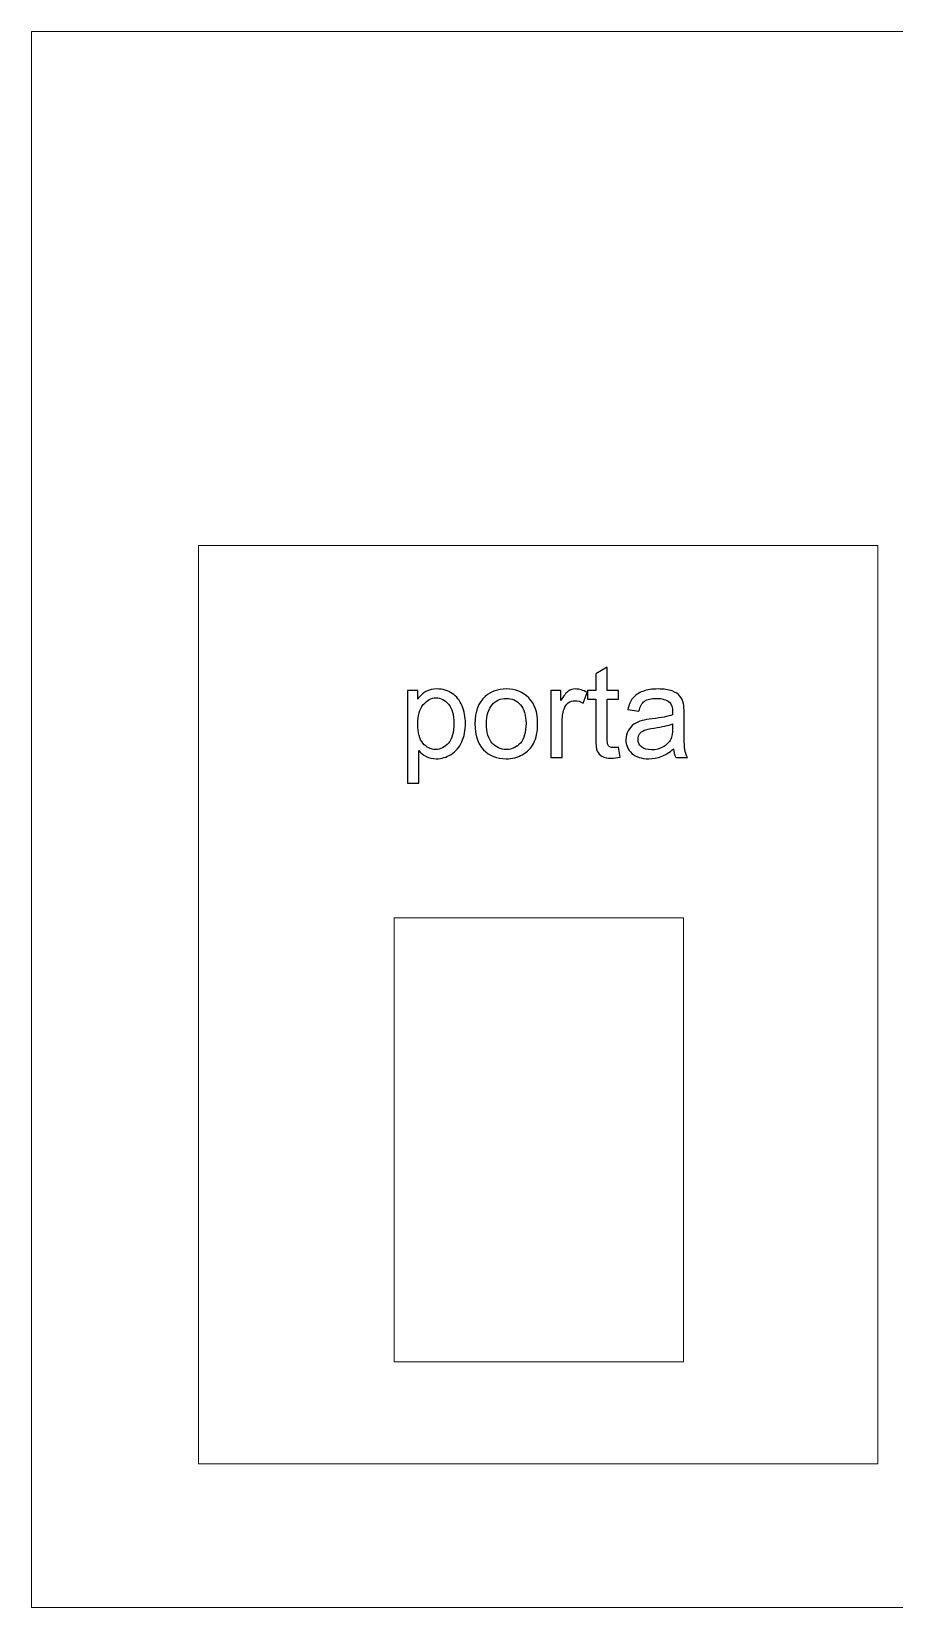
# Model space of a CAD drawing. Header units: millimetres. Extents: x -2300 to 2300, y -1145 to 1145.
# Drawn here: x -2300 to -1046, y -1145 to 1145 of the extents above; entities that cross this region are included whole.
import ezdxf

# ---------------------------------------------------------------- set-up
doc = ezdxf.new("R2010")
doc.units = ezdxf.units.MM
doc.header["$MEASUREMENT"] = 0
doc.layers.add('Layer 1', color=7, linetype='Continuous')

msp = doc.modelspace()

# ---------------------------------------------------------------- linework, layer by layer
at = {"layer": 'Layer 1', "color": 114, "lineweight": 18}
for points in [[(-2299.5468, -1144.6932), (2299.5466, -1144.6932), (2299.5466, 1144.6934), (-2299.5468, 1144.6934), (-2299.5468, -1144.6932)], [(-2057.2977, -936.0977), (-1070.6847, -936.0977), (-1070.6847, 398.2489), (-2057.2977, 398.2489), (-2057.2977, -936.0977)]]:
    msp.add_lwpolyline(points, close=True, dxfattribs=at)
at = {"layer": 'Layer 1', "color": 114}
for points, knots in [([(-1447.1179, 105.0179), (-1447.1179, 105.0179), (-1444.8693, 90.4646), (-1444.8693, 90.4646), (-1444.8693, 90.4646), (-1449.4914, 89.4964), (-1453.645, 88.9967), (-1457.2677, 88.9967), (-1457.2677, 88.9967), (-1463.2327, 88.9967), (-1467.8548, 89.9336), (-1471.1652, 91.8387), (-1471.1652, 91.8387), (-1474.4444, 93.7437), (-1476.7554, 96.2109), (-1478.0983, 99.3027), (-1478.0983, 99.3027), (-1479.4412, 102.3945), (-1480.0971, 108.8904), (-1480.0971, 118.7904), (-1480.0971, 118.7904), (-1480.0971, 118.7904), (-1480.0971, 174.8176), (-1480.0971, 174.8176), (-1480.0971, 174.8176), (-1480.0971, 174.8176), (-1492.2769, 174.8176), (-1492.2769, 174.8176), (-1492.2769, 174.8176), (-1492.2769, 174.8176), (-1492.2769, 187.5596), (-1492.2769, 187.5596), (-1492.2769, 187.5596), (-1492.2769, 187.5596), (-1480.0971, 187.5596), (-1480.0971, 187.5596), (-1480.0971, 187.5596), (-1480.0971, 187.5596), (-1480.0971, 211.6069), (-1480.0971, 211.6069), (-1480.0971, 211.6069), (-1480.0971, 211.6069), (-1463.6075, 221.5069), (-1463.6075, 221.5069), (-1463.6075, 221.5069), (-1463.6075, 221.5069), (-1463.6075, 187.5596), (-1463.6075, 187.5596), (-1463.6075, 187.5596), (-1463.6075, 187.5596), (-1447.1179, 187.5596), (-1447.1179, 187.5596), (-1447.1179, 187.5596), (-1447.1179, 187.5596), (-1447.1179, 174.8176), (-1447.1179, 174.8176), (-1447.1179, 174.8176), (-1447.1179, 174.8176), (-1463.6075, 174.8176), (-1463.6075, 174.8176), (-1463.6075, 174.8176), (-1463.6075, 174.8176), (-1463.6075, 117.8535), (-1463.6075, 117.8535), (-1463.6075, 117.8535), (-1463.6075, 113.1377), (-1463.3264, 110.1084), (-1462.733, 108.7655), (-1462.733, 108.7655), (-1462.1709, 107.4226), (-1461.234, 106.3608), (-1459.9223, 105.5488), (-1459.9223, 105.5488), (-1458.6106, 104.768), (-1456.7368, 104.362), (-1454.3008, 104.362), (-1454.3008, 104.362), (-1452.4895, 104.362), (-1450.0848, 104.5806), (-1447.1179, 105.0179)], [0, 0, 0, 0, 0.047619048, 0.047619048, 0.047619048, 0.047619048, 0.095238095, 0.095238095, 0.095238095, 0.095238095, 0.142857143, 0.142857143, 0.142857143, 0.142857143, 0.19047619, 0.19047619, 0.19047619, 0.19047619, 0.238095238, 0.238095238, 0.238095238, 0.238095238, 0.285714286, 0.285714286, 0.285714286, 0.285714286, 0.333333333, 0.333333333, 0.333333333, 0.333333333, 0.380952381, 0.380952381, 0.380952381, 0.380952381, 0.428571429, 0.428571429, 0.428571429, 0.428571429, 0.476190476, 0.476190476, 0.476190476, 0.476190476, 0.523809524, 0.523809524, 0.523809524, 0.523809524, 0.571428571, 0.571428571, 0.571428571, 0.571428571, 0.619047619, 0.619047619, 0.619047619, 0.619047619, 0.666666667, 0.666666667, 0.666666667, 0.666666667, 0.714285714, 0.714285714, 0.714285714, 0.714285714, 0.761904762, 0.761904762, 0.761904762, 0.761904762, 0.80952381, 0.80952381, 0.80952381, 0.80952381, 0.857142857, 0.857142857, 0.857142857, 0.857142857, 0.904761905, 0.904761905, 0.904761905, 0.904761905, 1, 1, 1, 1]), ([(-1753.7369, 53.0194), (-1753.7369, 53.0194), (-1753.7369, 187.5596), (-1753.7369, 187.5596), (-1753.7369, 187.5596), (-1753.7369, 187.5596), (-1738.7464, 187.5596), (-1738.7464, 187.5596), (-1738.7464, 187.5596), (-1738.7464, 187.5596), (-1738.7464, 174.7864), (-1738.7464, 174.7864), (-1738.7464, 174.7864), (-1735.2173, 179.7207), (-1731.2199, 183.4372), (-1726.7539, 185.9043), (-1726.7539, 185.9043), (-1722.3192, 188.3715), (-1716.9164, 189.6208), (-1710.5766, 189.6208), (-1710.5766, 189.6208), (-1702.2694, 189.6208), (-1694.9615, 187.4971), (-1688.6217, 183.2185), (-1688.6217, 183.2185), (-1682.282, 178.9712), (-1677.5037, 172.9438), (-1674.2558, 165.1987), (-1674.2558, 165.1987), (-1671.0391, 157.4223), (-1669.4151, 148.9277), (-1669.4151, 139.6523), (-1669.4151, 139.6523), (-1669.4151, 129.7523), (-1671.1952, 120.8204), (-1674.7555, 112.8567), (-1674.7555, 112.8567), (-1678.3157, 104.9242), (-1683.5, 98.8343), (-1690.3082, 94.587), (-1690.3082, 94.587), (-1697.0851, 90.3709), (-1704.2369, 88.2472), (-1711.7321, 88.2472), (-1711.7321, 88.2472), (-1717.2287, 88.2472), (-1722.1631, 89.4027), (-1726.5041, 91.7138), (-1726.5041, 91.7138), (-1730.8763, 94.0248), (-1734.4366, 96.9292), (-1737.2473, 100.4582), (-1737.2473, 100.4582), (-1737.2473, 100.4582), (-1737.2473, 53.0194), (-1737.2473, 53.0194), (-1737.2473, 53.0194), (-1737.2473, 53.0194), (-1753.7369, 53.0194), (-1753.7369, 53.0194)], [0, 0, 0, 0, 0.0625, 0.0625, 0.0625, 0.0625, 0.125, 0.125, 0.125, 0.125, 0.1875, 0.1875, 0.1875, 0.1875, 0.25, 0.25, 0.25, 0.25, 0.3125, 0.3125, 0.3125, 0.3125, 0.375, 0.375, 0.375, 0.375, 0.4375, 0.4375, 0.4375, 0.4375, 0.5, 0.5, 0.5, 0.5, 0.5625, 0.5625, 0.5625, 0.5625, 0.625, 0.625, 0.625, 0.625, 0.6875, 0.6875, 0.6875, 0.6875, 0.75, 0.75, 0.75, 0.75, 0.8125, 0.8125, 0.8125, 0.8125, 0.875, 0.875, 0.875, 0.875, 1, 1, 1, 1]), ([(-1655.705, 138.934), (-1655.705, 156.8914), (-1650.7082, 170.1955), (-1640.6832, 178.8463), (-1640.6832, 178.8463), (-1632.3447, 186.0293), (-1622.1324, 189.6208), (-1610.1088, 189.6208), (-1610.1088, 189.6208), (-1596.7734, 189.6208), (-1585.8428, 185.2485), (-1577.3482, 176.504), (-1577.3482, 176.504), (-1568.8848, 167.7908), (-1564.6374, 155.7046), (-1564.6374, 140.3081), (-1564.6374, 140.3081), (-1564.6374, 127.816), (-1566.5113, 118.0097), (-1570.2589, 110.8579), (-1570.2589, 110.8579), (-1574.0065, 103.7062), (-1579.4718, 98.1472), (-1586.6548, 94.181), (-1586.6548, 94.181), (-1593.8065, 90.2147), (-1601.6454, 88.2472), (-1610.1088, 88.2472), (-1610.1088, 88.2472), (-1623.7252, 88.2472), (-1634.7182, 92.5882), (-1643.1192, 101.3015), (-1643.1192, 101.3015), (-1651.5201, 110.0147), (-1655.705, 122.5693), (-1655.705, 138.934)], [0, 0, 0, 0, 0.1, 0.1, 0.1, 0.1, 0.2, 0.2, 0.2, 0.2, 0.3, 0.3, 0.3, 0.3, 0.4, 0.4, 0.4, 0.4, 0.5, 0.5, 0.5, 0.5, 0.6, 0.6, 0.6, 0.6, 0.7, 0.7, 0.7, 0.7, 0.8, 0.8, 0.8, 0.8, 1, 1, 1, 1]), ([(-1545.4933, 90.3084), (-1545.4933, 90.3084), (-1545.4933, 187.5596), (-1545.4933, 187.5596), (-1545.4933, 187.5596), (-1545.4933, 187.5596), (-1530.6901, 187.5596), (-1530.6901, 187.5596), (-1530.6901, 187.5596), (-1530.6901, 187.5596), (-1530.6901, 172.6627), (-1530.6901, 172.6627), (-1530.6901, 172.6627), (-1526.9113, 179.5646), (-1523.4135, 184.1242), (-1520.1967, 186.3103), (-1520.1967, 186.3103), (-1516.98, 188.5277), (-1513.451, 189.6208), (-1509.6097, 189.6208), (-1509.6097, 189.6208), (-1504.0507, 189.6208), (-1498.398, 187.8719), (-1492.6516, 184.4053), (-1492.6516, 184.4053), (-1492.6516, 184.4053), (-1498.5229, 169.1961), (-1498.5229, 169.1961), (-1498.5229, 169.1961), (-1502.5204, 171.4447), (-1506.5179, 172.569), (-1510.5153, 172.569), (-1510.5153, 172.569), (-1514.1068, 172.569), (-1517.3236, 171.4759), (-1520.1655, 169.3211), (-1520.1655, 169.3211), (-1523.0075, 167.1662), (-1525.0374, 164.1681), (-1526.2554, 160.3267), (-1526.2554, 160.3267), (-1528.098, 154.4867), (-1529.0037, 148.0845), (-1529.0037, 141.1201), (-1529.0037, 141.1201), (-1529.0037, 141.1201), (-1529.0037, 90.3084), (-1529.0037, 90.3084), (-1529.0037, 90.3084), (-1529.0037, 90.3084), (-1545.4933, 90.3084), (-1545.4933, 90.3084)], [0, 0, 0, 0, 0.071428571, 0.071428571, 0.071428571, 0.071428571, 0.142857143, 0.142857143, 0.142857143, 0.142857143, 0.214285714, 0.214285714, 0.214285714, 0.214285714, 0.285714286, 0.285714286, 0.285714286, 0.285714286, 0.357142857, 0.357142857, 0.357142857, 0.357142857, 0.428571429, 0.428571429, 0.428571429, 0.428571429, 0.5, 0.5, 0.5, 0.5, 0.571428571, 0.571428571, 0.571428571, 0.571428571, 0.642857143, 0.642857143, 0.642857143, 0.642857143, 0.714285714, 0.714285714, 0.714285714, 0.714285714, 0.785714286, 0.785714286, 0.785714286, 0.785714286, 0.857142857, 0.857142857, 0.857142857, 0.857142857, 1, 1, 1, 1]), ([(-1367.3245, 102.4882), (-1373.4456, 97.2728), (-1379.3481, 93.6188), (-1385.0008, 91.4639), (-1385.0008, 91.4639), (-1390.6535, 89.309), (-1396.7122, 88.2472), (-1403.2081, 88.2472), (-1403.2081, 88.2472), (-1413.8888, 88.2472), (-1422.1024, 90.8393), (-1427.8488, 96.0548), (-1427.8488, 96.0548), (-1433.5952, 101.239), (-1436.4684, 107.8911), (-1436.4684, 115.9797), (-1436.4684, 115.9797), (-1436.4684, 120.7267), (-1435.3753, 125.0677), (-1433.2204, 129.0027), (-1433.2204, 129.0027), (-1431.0343, 132.9378), (-1428.1923, 136.0608), (-1424.6945, 138.4343), (-1424.6945, 138.4343), (-1421.1655, 140.8078), (-1417.2305, 142.6192), (-1412.827, 143.8371), (-1412.827, 143.8371), (-1409.5791, 144.6804), (-1404.6759, 145.4923), (-1398.1488, 146.3043), (-1398.1488, 146.3043), (-1384.8447, 147.8658), (-1375.0071, 149.7709), (-1368.7298, 151.957), (-1368.7298, 151.957), (-1368.6674, 154.2056), (-1368.6361, 155.6422), (-1368.6361, 156.2356), (-1368.6361, 156.2356), (-1368.6361, 162.9188), (-1370.1977, 167.6346), (-1373.3207, 170.3829), (-1373.3207, 170.3829), (-1377.5368, 174.0993), (-1383.8141, 175.9419), (-1392.1213, 175.9419), (-1392.1213, 175.9419), (-1399.8977, 175.9419), (-1405.644, 174.5677), (-1409.3292, 171.8507), (-1409.3292, 171.8507), (-1413.0456, 169.1337), (-1415.7627, 164.3242), (-1417.5428, 157.3911), (-1417.5428, 157.3911), (-1417.5428, 157.3911), (-1433.6576, 159.6397), (-1433.6576, 159.6397), (-1433.6576, 159.6397), (-1432.1898, 166.5416), (-1429.7851, 172.1318), (-1426.4122, 176.3791), (-1426.4122, 176.3791), (-1423.0393, 180.6264), (-1418.1674, 183.8744), (-1411.7964, 186.1854), (-1411.7964, 186.1854), (-1405.4567, 188.4652), (-1398.0551, 189.6208), (-1389.6854, 189.6208), (-1389.6854, 189.6208), (-1381.3781, 189.6208), (-1374.6011, 188.6526), (-1369.3857, 186.6851), (-1369.3857, 186.6851), (-1364.2014, 184.7176), (-1360.3601, 182.2816), (-1357.9242, 179.3148), (-1357.9242, 179.3148), (-1355.4882, 176.3479), (-1353.7705, 172.6002), (-1352.7712, 168.0718), (-1352.7712, 168.0718), (-1352.2402, 165.2611), (-1351.9592, 160.2018), (-1351.9592, 152.9252), (-1351.9592, 152.9252), (-1351.9592, 152.9252), (-1351.9592, 131.0639), (-1351.9592, 131.0639), (-1351.9592, 131.0639), (-1351.9592, 115.7923), (-1351.6156, 106.1422), (-1350.9286, 102.051), (-1350.9286, 102.051), (-1350.2727, 97.9598), (-1348.8986, 94.056), (-1346.8999, 90.3084), (-1346.8999, 90.3084), (-1346.8999, 90.3084), (-1364.139, 90.3084), (-1364.139, 90.3084), (-1364.139, 90.3084), (-1365.7942, 93.775), (-1366.856, 97.8349), (-1367.3245, 102.4882)], [0, 0, 0, 0, 0.035714286, 0.035714286, 0.035714286, 0.035714286, 0.071428571, 0.071428571, 0.071428571, 0.071428571, 0.107142857, 0.107142857, 0.107142857, 0.107142857, 0.142857143, 0.142857143, 0.142857143, 0.142857143, 0.178571429, 0.178571429, 0.178571429, 0.178571429, 0.214285714, 0.214285714, 0.214285714, 0.214285714, 0.25, 0.25, 0.25, 0.25, 0.285714286, 0.285714286, 0.285714286, 0.285714286, 0.321428571, 0.321428571, 0.321428571, 0.321428571, 0.357142857, 0.357142857, 0.357142857, 0.357142857, 0.392857143, 0.392857143, 0.392857143, 0.392857143, 0.428571429, 0.428571429, 0.428571429, 0.428571429, 0.464285714, 0.464285714, 0.464285714, 0.464285714, 0.5, 0.5, 0.5, 0.5, 0.535714286, 0.535714286, 0.535714286, 0.535714286, 0.571428571, 0.571428571, 0.571428571, 0.571428571, 0.607142857, 0.607142857, 0.607142857, 0.607142857, 0.642857143, 0.642857143, 0.642857143, 0.642857143, 0.678571429, 0.678571429, 0.678571429, 0.678571429, 0.714285714, 0.714285714, 0.714285714, 0.714285714, 0.75, 0.75, 0.75, 0.75, 0.785714286, 0.785714286, 0.785714286, 0.785714286, 0.821428571, 0.821428571, 0.821428571, 0.821428571, 0.857142857, 0.857142857, 0.857142857, 0.857142857, 0.892857143, 0.892857143, 0.892857143, 0.892857143, 0.928571429, 0.928571429, 0.928571429, 0.928571429, 1, 1, 1, 1]), ([(-1738.7464, 138.3406), (-1738.7464, 125.8797), (-1736.2167, 116.6668), (-1731.1886, 110.7018), (-1731.1886, 110.7018), (-1726.1293, 104.7368), (-1720.0082, 101.7387), (-1712.8252, 101.7387), (-1712.8252, 101.7387), (-1705.5173, 101.7387), (-1699.2713, 104.8305), (-1694.087, 111.0141), (-1694.087, 111.0141), (-1688.8716, 117.1977), (-1686.2795, 126.7542), (-1686.2795, 139.7147), (-1686.2795, 139.7147), (-1686.2795, 152.0819), (-1688.8091, 161.3261), (-1693.8996, 167.4785), (-1693.8996, 167.4785), (-1698.9902, 173.6308), (-1705.0489, 176.6914), (-1712.1069, 176.6914), (-1712.1069, 176.6914), (-1719.1025, 176.6914), (-1725.2861, 173.4122), (-1730.6577, 166.8851), (-1730.6577, 166.8851), (-1736.0606, 160.3267), (-1738.7464, 150.8327), (-1738.7464, 138.3406)], [0, 0, 0, 0, 0.111111111, 0.111111111, 0.111111111, 0.111111111, 0.222222222, 0.222222222, 0.222222222, 0.222222222, 0.333333333, 0.333333333, 0.333333333, 0.333333333, 0.444444444, 0.444444444, 0.444444444, 0.444444444, 0.555555556, 0.555555556, 0.555555556, 0.555555556, 0.666666667, 0.666666667, 0.666666667, 0.666666667, 0.777777778, 0.777777778, 0.777777778, 0.777777778, 1, 1, 1, 1]), ([(-1638.8406, 138.9027), (-1638.8406, 126.4731), (-1636.1236, 117.1665), (-1630.6895, 111.0141), (-1630.6895, 111.0141), (-1625.2242, 104.8305), (-1618.3848, 101.7387), (-1610.1088, 101.7387), (-1610.1088, 101.7387), (-1601.9264, 101.7387), (-1595.1182, 104.8305), (-1589.6529, 111.0453), (-1589.6529, 111.0453), (-1584.2188, 117.2601), (-1581.5018, 126.7229), (-1581.5018, 139.4337), (-1581.5018, 139.4337), (-1581.5018, 151.4261), (-1584.2501, 160.5141), (-1589.7154, 166.6665), (-1589.7154, 166.6665), (-1595.1807, 172.8501), (-1601.9889, 175.9419), (-1610.1088, 175.9419), (-1610.1088, 175.9419), (-1618.3848, 175.9419), (-1625.2242, 172.8813), (-1630.6895, 166.7289), (-1630.6895, 166.7289), (-1636.1236, 160.5766), (-1638.8406, 151.3012), (-1638.8406, 138.9027)], [0, 0, 0, 0, 0.111111111, 0.111111111, 0.111111111, 0.111111111, 0.222222222, 0.222222222, 0.222222222, 0.222222222, 0.333333333, 0.333333333, 0.333333333, 0.333333333, 0.444444444, 0.444444444, 0.444444444, 0.444444444, 0.555555556, 0.555555556, 0.555555556, 0.555555556, 0.666666667, 0.666666667, 0.666666667, 0.666666667, 0.777777778, 0.777777778, 0.777777778, 0.777777778, 1, 1, 1, 1]), ([(-1368.6361, 139.0277), (-1374.6324, 136.5917), (-1383.6267, 134.5305), (-1395.6191, 132.8441), (-1395.6191, 132.8441), (-1402.4273, 131.8759), (-1407.2368, 130.7829), (-1410.0475, 129.5649), (-1410.0475, 129.5649), (-1412.8582, 128.3469), (-1415.0131, 126.5668), (-1416.5434, 124.2557), (-1416.5434, 124.2557), (-1418.0737, 121.9135), (-1418.8545, 119.3213), (-1418.8545, 116.4482), (-1418.8545, 116.4482), (-1418.8545, 112.1071), (-1417.1993, 108.4532), (-1413.8576, 105.5488), (-1413.8576, 105.5488), (-1410.516, 102.6444), (-1405.644, 101.1765), (-1399.2418, 101.1765), (-1399.2418, 101.1765), (-1392.9021, 101.1765), (-1387.2494, 102.5507), (-1382.2838, 105.3302), (-1382.2838, 105.3302), (-1377.3494, 108.0784), (-1373.6955, 111.8573), (-1371.3844, 116.6355), (-1371.3844, 116.6355), (-1369.6043, 120.3519), (-1368.7298, 125.8173), (-1368.7298, 133.0315), (-1368.7298, 133.0315), (-1368.7298, 133.0315), (-1368.6361, 139.0277), (-1368.6361, 139.0277)], [0, 0, 0, 0, 0.090909091, 0.090909091, 0.090909091, 0.090909091, 0.181818182, 0.181818182, 0.181818182, 0.181818182, 0.272727273, 0.272727273, 0.272727273, 0.272727273, 0.363636364, 0.363636364, 0.363636364, 0.363636364, 0.454545455, 0.454545455, 0.454545455, 0.454545455, 0.545454545, 0.545454545, 0.545454545, 0.545454545, 0.636363636, 0.636363636, 0.636363636, 0.636363636, 0.727272727, 0.727272727, 0.727272727, 0.727272727, 0.818181818, 0.818181818, 0.818181818, 0.818181818, 1, 1, 1, 1])]:
    msp.add_open_spline(points, degree=3, knots=knots, dxfattribs=at)
at = {"layer": 'Layer 1', "lineweight": 15}
for points in [[(-1352.9021, -142.9844), (-1352.9021, -142.9844), (-1772.9021, -142.9844), (-1772.9021, -142.9844)], [(-1772.9021, -142.9844), (-1772.9021, -142.9844), (-1772.9021, -787.9844), (-1772.9021, -787.9844)], [(-1352.9021, -787.9844), (-1352.9021, -787.9844), (-1352.9021, -142.9844), (-1352.9021, -142.9844)], [(-1772.9021, -787.9844), (-1772.9021, -787.9844), (-1352.9021, -787.9844), (-1352.9021, -787.9844)]]:
    msp.add_open_spline(points, degree=3, dxfattribs=at)

doc.saveas('drawing.dxf')
